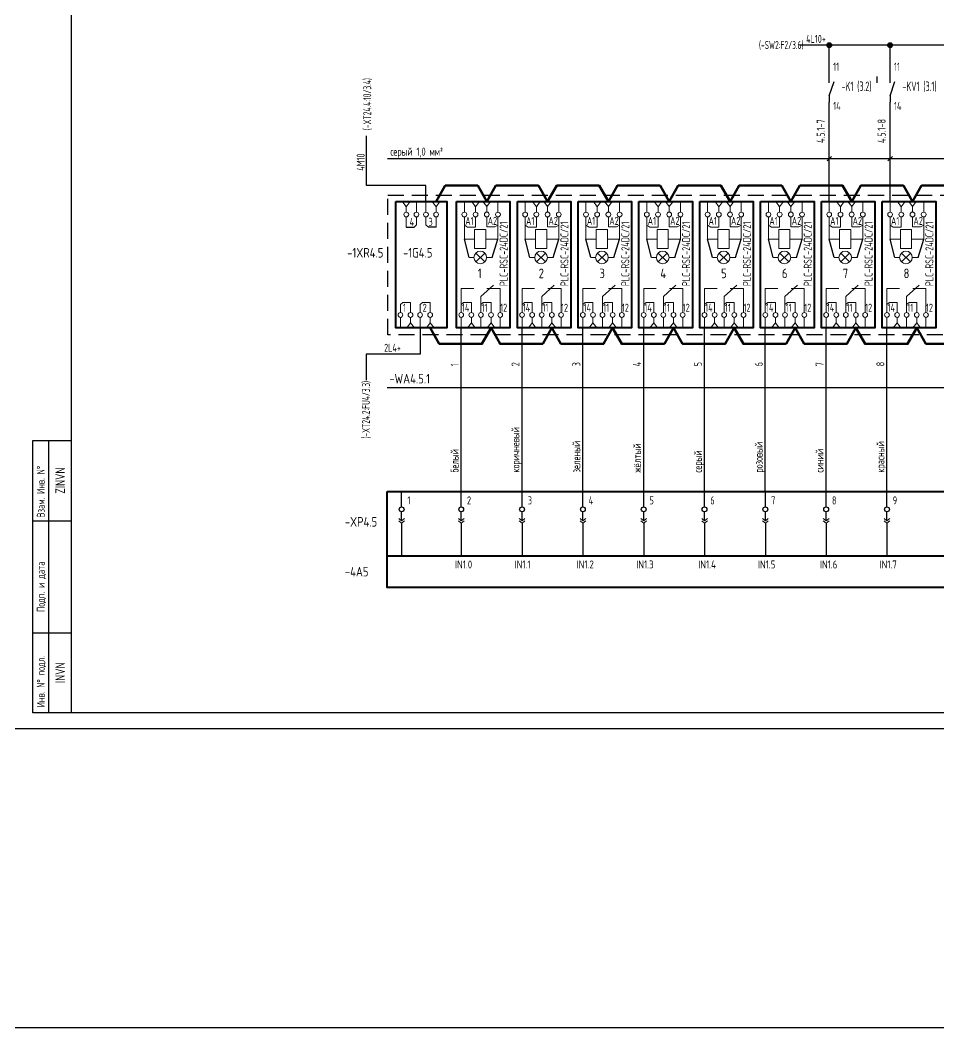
# Model space of a CAD drawing. Header units: millimetres. Extents: x 1235 to 19908, y 833 to 4314.
# Drawn here: x 7824 to 8111, y 1373 to 1687.7 of the extents above; entities that cross this region are included whole.
import ezdxf
from ezdxf.enums import TextEntityAlignment as Align

# ---------------------------------------------------------------- set-up
doc = ezdxf.new("R2010")
doc.units = ezdxf.units.MM
for name, pattern in [('DASHED2', [0.375, 0.25, -0.125]), ('K5LT32768', [0]), ('K5LT_THIN', [0])]:
    doc.linetypes.add(name, pattern=pattern)
doc.layers.add('EPLAN108', color=5, linetype='Continuous', lineweight=30)
doc.layers.add('КИА_МАРКИРОВКА', color=2, linetype='Continuous')
doc.layers.add('КИА_НАКЛЕЙКИ', color=1, linetype='Continuous')
doc.styles.add('GOST-A 3-1', font='', dxfattribs={"height": 3})
doc.styles.add('GOSTA-2.5-1', font='', dxfattribs={"width": 0.9, "height": 2.5})
doc.styles.add('ROMANS0-70', font='romans.shx', dxfattribs={"width": 0.7})
doc.styles.get('GOST-A 3-1').set_extended_font_data('GOST type A')
doc.styles.get('GOSTA-2.5-1').set_extended_font_data('GOST Type AU')

# ---------------------------------------------------------------- blocks, each defined once
blk = doc.blocks.new('A$C66DD7B38')
for p, q in [((4.5, 25.21), (4.5, 30)), ((23.13, 25.21), (23.13, 30)), ((42.13, 25.21), (42.13, 30)), ((61.13, 25.21), (61.13, 30)), ((80.13, 25.21), (80.13, 30)), ((99.13, 25.21), (99.13, 30)), ((118.13, 25.21), (118.13, 30)), ((137.13, 25.21), (137.13, 30)), ((156.13, 25.21), (156.13, 30)), ((4.5, 20.89), (4.5, 23.71)), ((23.13, 20.89), (23.13, 23.71)), ((42.13, 20.89), (42.13, 23.71)), ((61.13, 20.89), (61.13, 23.71)), ((80.13, 20.89), (80.13, 23.71)), ((99.13, 20.89), (99.13, 23.71)), ((118.13, 20.89), (118.13, 23.71)), ((137.13, 20.89), (137.13, 23.71)), ((156.13, 20.89), (156.13, 23.71)), ((4.5, 20.14), (4.5, 9.97)), ((23.13, 20.14), (23.13, 9.97)), ((42.13, 20.14), (42.13, 9.97)), ((61.13, 20.14), (61.13, 9.97)), ((80.13, 20.14), (80.13, 9.97)), ((99.13, 20.14), (99.13, 9.97)), ((118.13, 20.14), (118.13, 9.97)), ((137.13, 20.14), (137.13, 9.97)), ((156.13, 20.14), (156.13, 9.97))]:
    blk.add_line(p, q)
at = {"lineweight": 18}
for p, q in [((4.5, 20.89), (3.61, 21.63)), ((4.5, 20.14), (3.61, 20.89)), ((4.5, 20.89), (5.39, 21.63)), ((4.5, 20.14), (5.39, 20.89)), ((23.13, 20.89), (22.24, 21.63)), ((23.13, 20.14), (22.24, 20.89)), ((23.13, 20.89), (24.02, 21.63)), ((23.13, 20.14), (24.02, 20.89)), ((42.13, 20.89), (41.24, 21.63)), ((42.13, 20.14), (41.24, 20.89)), ((42.13, 20.89), (43.02, 21.63)), ((42.13, 20.14), (43.02, 20.89)), ((61.13, 20.89), (60.24, 21.63)), ((61.13, 20.14), (60.24, 20.89)), ((61.13, 20.89), (62.02, 21.63)), ((61.13, 20.14), (62.02, 20.89)), ((80.13, 20.89), (79.24, 21.63)), ((80.13, 20.14), (79.24, 20.89)), ((80.13, 20.89), (81.02, 21.63)), ((80.13, 20.14), (81.02, 20.89)), ((99.13, 20.89), (98.24, 21.63)), ((99.13, 20.14), (98.24, 20.89)), ((99.13, 20.89), (100.02, 21.63)), ((99.13, 20.14), (100.02, 20.89)), ((118.13, 20.89), (117.24, 21.63)), ((118.13, 20.14), (117.24, 20.89)), ((118.13, 20.89), (119.02, 21.63)), ((118.13, 20.14), (119.02, 20.89)), ((137.13, 20.89), (136.24, 21.63)), ((137.13, 20.14), (136.24, 20.89)), ((137.13, 20.89), (138.02, 21.63)), ((137.13, 20.14), (138.02, 20.89)), ((156.13, 20.89), (155.24, 21.63)), ((156.13, 20.14), (155.24, 20.89)), ((156.13, 20.89), (157.02, 21.63)), ((156.13, 20.14), (157.02, 20.89))]:
    blk.add_line(p, q, dxfattribs=at)
at = {"lineweight": 40}
blk.add_line((0, 9.97), (371.67, 9.97), dxfattribs=at)
blk.add_lwpolyline([(0, 30), (371.67, 30), (371.67, 0), (0, 0)], close=True, dxfattribs=at)
for centre in [(4.5, 24.46), (23.13, 24.46), (42.13, 24.46), (61.13, 24.46), (80.13, 24.46), (99.13, 24.46), (118.13, 24.46), (137.13, 24.46), (156.13, 24.46)]:
    blk.add_circle(centre, 0.75)
at = {"style": 'GOSTA-2.5-1', "width": 0.9}
for s, p in [('1', (6.3, 26)), ('2', (24.93, 26)), ('3', (43.93, 26)), ('4', (62.93, 26)), ('5', (81.93, 26)), ('6', (100.93, 26)), ('7', (119.93, 26)), ('8', (138.93, 26)), ('9', (157.93, 26))]:
    blk.add_text(s, height=2.5, dxfattribs=at).set_placement(p)
at = {"style": 'GOSTA-2.5-1'}
for s, p in [('IN1.0', (21.19, 5.98)), ('IN1.1', (39.82, 5.98)), ('IN1.2', (59.19, 5.98)), ('IN1.3', (77.82, 5.98)), ('IN1.4', (97.19, 5.98)), ('IN1.5', (115.82, 5.98)), ('IN1.6', (135.19, 5.98)), ('IN1.7', (153.82, 5.98))]:
    blk.add_text(s, height=2.5, dxfattribs=at).set_placement(p)
blk = doc.blocks.new('A$C2C8C317B')
at = {"color": 0}
for p, q in [((0, 0), (0, 39.44)), ((3.94, 21.99), (2.44, 27.76)), ((11.17, 21.99), (12.94, 27.76))]:
    blk.add_line(p, q, dxfattribs=at)
at = {"linetype": 'K5LT_THIN', "lineweight": 18}
for p, q in [((2.44, 36.15), (2.44, 39.44)), ((5.94, 37.86), (4.75, 39.44)), ((5.94, 37.86), (7.14, 39.44)), ((5.94, 36.15), (5.94, 37.86)), ((9.44, 37.88), (8.25, 39.45)), ((9.44, 37.88), (10.64, 39.45)), ((9.44, 36.17), (9.44, 37.88)), ((12.94, 36.15), (12.94, 39.44)), ((2.44, 34.65), (2.44, 27.76)), ((5.94, 34.65), (5.94, 31.48)), ((9.44, 34.67), (9.44, 31.52)), ((12.94, 34.65), (12.94, 27.76)), ((3.42, 31.48), (2.44, 32.07)), ((9.44, 31.52), (11.97, 31.52)), ((11.97, 31.52), (12.94, 32.12)), ((5.94, 31.48), (3.42, 31.48)), ((9.16, 30.76), (5.66, 30.76)), ((5.66, 30.76), (5.66, 24.76)), ((9.16, 24.76), (9.16, 30.76)), ((5.66, 27.76), (2.44, 27.76)), ((9.16, 27.76), (12.94, 27.76)), ((5.66, 24.76), (9.16, 24.76)), ((7.61, 9.79), (11.52, 13.36)), ((1.46, 4.79), (1.46, 12.35)), ((5.38, 12.35), (1.46, 12.35)), ((7.61, 4.79), (7.61, 9.79)), ((13.65, 12.35), (9.5, 12.35)), ((13.65, 12.35), (13.65, 4.79)), ((2.22, 7.93), (1.46, 7.29)), ((4.63, 7.93), (2.22, 7.93)), ((4.63, 4.79), (4.63, 7.93)), ((8.36, 7.93), (7.61, 7.29)), ((10.77, 7.93), (8.36, 7.93)), ((10.77, 4.79), (10.77, 7.93)), ((1.46, 3.29), (1.46, 0)), ((4.63, 3.29), (4.63, 1.58)), ((7.61, 3.29), (7.61, 0)), ((10.77, 3.29), (10.77, 1.58)), ((13.65, 3.29), (13.65, 0)), ((4.63, 1.58), (3.43, 0)), ((4.63, 1.58), (5.82, 0)), ((10.77, 1.58), (9.58, 0)), ((10.77, 1.58), (11.97, 0))]:
    blk.add_line(p, q, dxfattribs=at)
at = {"color": 0, "lineweight": 20}
for p, q in [((6.01, 23.39), (8.81, 20.59)), ((8.81, 23.39), (6.01, 20.59)), ((5.43, 21.99), (3.94, 21.99)), ((9.39, 21.99), (11.17, 21.99))]:
    blk.add_line(p, q, dxfattribs=at)
at = {"lineweight": 40}
blk.add_lwpolyline([(0, 39.44), (16.69, 39.44), (16.69, 0), (0, 0)], close=True, dxfattribs=at)
at = {"color": 0, "lineweight": 20}
blk.add_circle((7.41, 21.99), 1.98, dxfattribs=at)
at = {"linetype": 'K5LT32768', "lineweight": 18}
for centre, start, end in [((2.44, 35.4), 0, 180), ((2.44, 35.4), 180, 0), ((5.94, 35.4), 0, 180), ((5.94, 35.4), 180, 0), ((9.44, 35.42), 0, 180), ((9.44, 35.42), 180, 0), ((12.94, 35.4), 0, 180), ((12.94, 35.4), 180, 0), ((1.46, 4.04), 0, 180), ((1.46, 4.04), 180, 0), ((4.63, 4.04), 0, 180), ((4.63, 4.04), 180, 0), ((7.61, 4.04), 0, 180), ((7.61, 4.04), 180, 0), ((10.77, 4.04), 0, 180), ((10.77, 4.04), 180, 0), ((13.65, 4.04), 0, 180), ((13.65, 4.04), 180, 0)]:
    blk.add_arc(centre, 0.75, start, end, dxfattribs=at)
at = {"style": 'GOSTA-2.5-1', "width": 0.8}
for s, p in [('A1', (2.73, 32.17)), ('A2', (9.73, 32.19)), ('14', (1.68, 5.05)), ('11', (7.82, 5.05)), ('12', (13.64, 5.05))]:
    blk.add_text(s, height=2.5, dxfattribs=at).set_placement(p)
blk.add_text('PLC-RSC-24DC/21', height=2.5, rotation=90, dxfattribs=at).set_placement((15.97, 13.05))
blk = doc.blocks.new('A$C27D72B89')
at = {"linetype": 'K5LT_THIN', "lineweight": 18}
for p, q in [((3.3, 37.86), (2.11, 39.44)), ((3.3, 37.86), (4.5, 39.44)), ((3.3, 36.15), (3.3, 37.86)), ((6.47, 36.15), (6.47, 39.44)), ((9.44, 36.15), (9.44, 39.44)), ((12.61, 37.86), (11.41, 39.44)), ((12.61, 37.86), (13.8, 39.44)), ((12.61, 36.15), (12.61, 37.86)), ((3.3, 34.65), (3.3, 31.51)), ((6.47, 34.65), (6.47, 32.15)), ((9.44, 34.65), (9.44, 32.15)), ((12.61, 34.65), (12.61, 31.51)), ((5.71, 31.51), (6.47, 32.15)), ((10.2, 31.51), (9.44, 32.15)), ((2.22, 7.93), (1.47, 7.29)), ((1.47, 4.79), (1.47, 7.29)), ((4.63, 7.93), (2.22, 7.93)), ((4.63, 4.79), (4.63, 7.93)), ((8.36, 7.93), (7.61, 7.29)), ((7.61, 4.79), (7.61, 7.29)), ((10.77, 7.93), (8.36, 7.93)), ((10.77, 4.79), (10.77, 7.93)), ((1.47, 3.29), (1.47, 0)), ((4.63, 3.29), (4.63, 1.58)), ((7.61, 3.29), (7.61, 0)), ((10.77, 3.29), (10.77, 1.58)), ((4.63, 1.58), (3.44, 0)), ((4.63, 1.58), (5.83, 0)), ((10.77, 1.58), (9.58, 0)), ((10.77, 1.58), (11.97, 0))]:
    blk.add_line(p, q, dxfattribs=at)
at = {"color": 0}
for p, q in [((3.3, 31.51), (5.71, 31.51)), ((12.61, 31.51), (10.2, 31.51))]:
    blk.add_line(p, q, dxfattribs=at)
at = {"lineweight": 40}
blk.add_lwpolyline([(0, 39.44), (16, 39.44), (16, 0), (0, 0)], close=True, dxfattribs=at)
at = {"linetype": 'K5LT32768', "lineweight": 18}
for centre, start, end in [((3.3, 35.4), 0, 180), ((3.3, 35.4), 180, 0), ((6.47, 35.4), 0, 180), ((6.47, 35.4), 180, 0), ((9.44, 35.4), 0, 180), ((9.44, 35.4), 180, 0), ((12.61, 35.4), 0, 180), ((12.61, 35.4), 180, 0), ((1.47, 4.04), 0, 180), ((1.47, 4.04), 180, 0), ((4.63, 4.04), 0, 180), ((4.63, 4.04), 180, 0), ((7.61, 4.04), 0, 180), ((7.61, 4.04), 180, 0), ((10.77, 4.04), 0, 180), ((10.77, 4.04), 180, 0)]:
    blk.add_arc(centre, 0.75, start, end, dxfattribs=at)
at = {"style": 'GOSTA-2.5-1', "width": 0.8}
for s, p in [('4', (4.36, 31.88)), ('3', (10.26, 31.89)), ('1', (2.28, 5.05)), ('2', (8.42, 5.05))]:
    blk.add_text(s, height=2.5, dxfattribs=at).set_placement(p)
blk = doc.blocks.new('A$C2EC3666A')
h = blk.add_hatch(color=7)
h.dxf.hatch_style = 1
edge = h.paths.add_edge_path()
edge.add_arc((0, 0), 0.75, 0, 360)
at = {"color": 0}
blk.add_circle((0, 0), 0.75, dxfattribs=at)

msp = doc.modelspace()

# ---------------------------------------------------------------- linework, layer by layer
for p, q in [((7840, 1471.39), (7840, 1881.39)), ((7828, 1471.39), (7828, 1556.39)), ((7828, 1556.39), (7840, 1556.39)), ((7833, 1471.39), (7833, 1556.39)), ((7828, 1531.39), (7840, 1531.39)), ((7828, 1496.39), (7840, 1496.39)), ((7833, 1496.39), (7840, 1496.39)), ((7840, 1471.39), (7828, 1471.39)), ((8409, 1471.39), (7840, 1471.39)), ((8414, 1466.39), (7820, 1466.39))]:
    msp.add_line(p, q)
at = {"color": 1}
for p, q in [((8095.77, 1679.92), (8067.51, 1679.92)), ((8076.77, 1670.12), (8076.77, 1679.92)), ((8095.77, 1670.12), (8095.77, 1679.92)), ((8150.55, 1679.92), (8095.77, 1679.92)), ((7932.12, 1583.43), (7932.12, 1575.26))]:
    msp.add_line(p, q, dxfattribs=at)
at = {"lineweight": 25}
for p, q in [((8076.77, 1668.12), (8076.77, 1670.12)), ((8076.77, 1664.12), (8078.27, 1668.62)), ((8091.72, 1668.12), (8091.72, 1670.12)), ((8095.77, 1668.12), (8095.77, 1670.12)), ((8095.77, 1664.12), (8097.27, 1668.62)), ((8076.77, 1664.12), (8076.77, 1662.12)), ((8095.77, 1664.12), (8095.77, 1662.12))]:
    msp.add_line(p, q, dxfattribs=at)
at = {"color": 252}
for p, q in [((8076.77, 1631.05), (8076.77, 1662.12)), ((8095.77, 1631.05), (8095.77, 1662.12))]:
    msp.add_line(p, q, dxfattribs=at)
at = {"color": 4}
for p, q in [((7932.17, 1636.05), (7932.17, 1651.62)), ((7950.77, 1636.05), (7932.17, 1636.05)), ((7950.77, 1631.05), (7950.77, 1636.05))]:
    msp.add_line(p, q, dxfattribs=at)
at = {"color": 0}
for p, q in [((8285.91, 1644.45), (7938.74, 1644.45)), ((8076.07, 1643.75), (8077.48, 1645.16)), ((8095.07, 1643.75), (8096.48, 1645.16)), ((7961.79, 1540.48), (7961.79, 1591.61)), ((7980.79, 1540.48), (7980.79, 1591.61)), ((7999.79, 1540.48), (7999.79, 1591.61)), ((8018.79, 1540.48), (8018.79, 1591.61)), ((8037.79, 1540.48), (8037.79, 1591.61)), ((8056.79, 1540.48), (8056.79, 1591.61)), ((8075.79, 1540.48), (8075.79, 1591.61)), ((8094.79, 1540.48), (8094.79, 1591.61)), ((7938.67, 1572.98), (8286.14, 1572.98))]:
    msp.add_line(p, q, dxfattribs=at)
at = {"color": 4, "lineweight": 50}
for points in [[(7969.77, 1631.05), (7966.93, 1636.05), (7956.78, 1636.05), (7953.94, 1631.05)], [(7988.77, 1631.05), (7985.93, 1636.05), (7972.61, 1636.05), (7969.77, 1631.05)], [(8007.77, 1631.05), (8004.93, 1636.05), (7991.61, 1636.05), (7988.77, 1631.05)], [(8026.77, 1631.05), (8023.93, 1636.05), (8010.61, 1636.05), (8007.77, 1631.05)], [(8045.77, 1631.05), (8042.93, 1636.05), (8029.61, 1636.05), (8026.77, 1631.05)], [(8064.77, 1631.05), (8061.93, 1636.05), (8048.61, 1636.05), (8045.77, 1631.05)], [(8083.77, 1631.05), (8080.93, 1636.05), (8067.61, 1636.05), (8064.77, 1631.05)], [(8102.77, 1631.05), (8099.93, 1636.05), (8086.61, 1636.05), (8083.77, 1631.05)], [(8157.55, 1631.05), (8154.72, 1636.05), (8105.61, 1636.05), (8102.77, 1631.05)]]:
    msp.add_lwpolyline(points, dxfattribs=at)
at = {"color": 0, "linetype": 'DASHED2', "ltscale": 20}
msp.add_lwpolyline([(7938.87, 1633.08), (8299.7, 1633.08), (8299.7, 1589.45), (7938.87, 1589.45)], close=True, dxfattribs=at)
at = {"color": 1}
msp.add_lwpolyline([(7948.94, 1591.61), (7948.94, 1583.43), (7932.12, 1583.43)], dxfattribs=at)
at = {"color": 1, "lineweight": 50}
for points in [[(7971.1, 1591.61), (7968.26, 1586.61), (7954.94, 1586.61), (7952.1, 1591.61)], [(7990.1, 1591.61), (7987.26, 1586.61), (7973.94, 1586.61), (7971.1, 1591.61)], [(8009.1, 1591.61), (8006.26, 1586.61), (7992.94, 1586.61), (7990.1, 1591.61)], [(8028.1, 1591.61), (8025.26, 1586.61), (8011.94, 1586.61), (8009.1, 1591.61)], [(8047.1, 1591.61), (8044.26, 1586.61), (8030.94, 1586.61), (8028.1, 1591.61)], [(8066.1, 1591.61), (8063.26, 1586.61), (8049.94, 1586.61), (8047.1, 1591.61)], [(8085.1, 1591.61), (8082.26, 1586.61), (8068.94, 1586.61), (8066.1, 1591.61)], [(8104.1, 1591.61), (8101.26, 1586.61), (8087.94, 1586.61), (8085.1, 1591.61)], [(8158.89, 1591.61), (8156.05, 1586.61), (8106.94, 1586.61), (8104.1, 1591.61)]]:
    msp.add_lwpolyline(points, dxfattribs=at)
at = {"layer": 'EPLAN108', "color": 2}
msp.add_lwpolyline([(1235.43, 2532.19), (19799.49, 2532.19), (19799.49, 1372.97), (1235.43, 1372.97)], close=True, dxfattribs=at)

# ---------------------------------------------------------------- block references
at = {"color": 0}
for name, p in [('A$C2EC3666A', (8076.77, 1679.92)), ('A$C2EC3666A', (8095.77, 1679.92)), ('A$C27D72B89', (7941.33, 1591.61)), ('A$C2C8C317B', (7960.33, 1591.61)), ('A$C2C8C317B', (7979.33, 1591.61)), ('A$C2C8C317B', (7998.33, 1591.61)), ('A$C2C8C317B', (8017.33, 1591.61)), ('A$C2C8C317B', (8036.33, 1591.61)), ('A$C2C8C317B', (8055.33, 1591.61)), ('A$C2C8C317B', (8074.33, 1591.61)), ('A$C2C8C317B', (8093.33, 1591.61)), ('A$C66DD7B38', (7938.67, 1510.48))]:
    msp.add_blockref(name, p, dxfattribs=at)

# ---------------------------------------------------------------- texts
at = {"style": 'GOSTA-2.5-1'}
for s, width, p in [('(-SW2:F2/3.6)', 0.7, (8054.8, 1678.73)), ('11', 0.9, (8077.99, 1671.94)), ('11', 0.9, (8096.99, 1671.94)), ('14', 0.9, (8077.99, 1659.69)), ('14', 0.9, (8096.99, 1659.69)), ('серый 1,0 мм²', 0.9, (7939.68, 1645.41))]:
    msp.add_text(s, height=2.5, dxfattribs=dict(at, width=width)).set_placement(p)
at = {"color": 7, "style": 'GOST-A 3-1', "width": 0.7}
for s, p in [('-K1 (3.2)', (8080.61, 1665.57)), ('-KV1 (3.1)', (8099.61, 1665.57))]:
    msp.add_text(s, height=3, dxfattribs=at).set_placement(p)
at = {"style": 'GOSTA-2.5-1'}
for s, width, p in [('(-XT24.4:10/3.4)', 0.7, (7933.67, 1653.35)), ('1', 0.9, (7960.99, 1579.6)), ('2', 0.9, (7979.99, 1579.6)), ('3', 0.9, (7998.99, 1579.6)), ('4', 0.9, (8017.99, 1579.6)), ('5', 0.9, (8036.99, 1579.6)), ('6', 0.9, (8055.99, 1579.6)), ('7', 0.9, (8074.99, 1579.6)), ('8', 0.9, (8093.99, 1579.6)), ('(-XT24.2:FU4/3.3)', 0.7, (7933.26, 1557.01)), ('коричневый', 0.9, (7979.99, 1546.43)), ('зеленый', 0.9, (7998.99, 1546.43)), ('жёлтый', 0.9, (8017.99, 1546.43)), ('розовый', 0.9, (8055.99, 1546.43)), ('красный', 0.9, (8093.99, 1546.43)), ('белый', 0.9, (7960.99, 1546.43)), ('серый', 0.9, (8036.99, 1546.43)), ('синий', 0.9, (8074.99, 1546.43))]:
    msp.add_text(s, height=2.5, rotation=90, dxfattribs=dict(at, width=width)).set_placement(p)
at = {"style": 'GOST-A 3-1'}
for s, p in [('1', (7966.98, 1607.14)), ('2', (7985.98, 1607.14)), ('3', (8004.98, 1607.14)), ('4', (8023.98, 1607.14)), ('5', (8042.98, 1607.14)), ('6', (8061.98, 1607.14)), ('7', (8080.98, 1607.14)), ('8', (8099.98, 1607.14)), ('-XP4.5', (7925.44, 1529.54))]:
    msp.add_text(s, height=3, dxfattribs=at).set_placement(p)
at = {"style": 'ROMANS0-70', "width": 0.7}
for s, p in [('Взам. Инв. N%%d', (7832.46, 1532.39)), ('Подп. и дата', (7832.46, 1502.86)), ('Инв. N%%d подл.', (7832.46, 1473.09))]:
    msp.add_text(s, height=2.5, rotation=90, dxfattribs=at).set_placement(p, align=Align.BOTTOM_LEFT)
at = {"style": 'ROMANS0-70', "width": 0.7, "flags": 12}
for tag, p in [('ZINVN', (7836.5, 1543.89)), ('INVN', (7836.5, 1483.89))]:
    msp.add_attdef(tag, text='', height=3, rotation=90, dxfattribs=at).set_placement(p, align=Align.MIDDLE_CENTER)
at = {"layer": 'КИА_МАРКИРОВКА', "style": 'GOSTA-2.5-1', "width": 0.8}
for s, p in [('4L10+', (8069.54, 1680.63)), ('2L4+', (7937.7, 1584.14))]:
    msp.add_text(s, height=2.5, dxfattribs=at).set_placement(p)
at = {"layer": 'КИА_МАРКИРОВКА', "style": 'GOSTA-2.5-1'}
for s, width, p in [('4.5.1-7', 0.9, (8075.37, 1649.36)), ('4.5.1-8', 0.9, (8094.37, 1649.36)), ('4M10', 0.8, (7931.65, 1640.69))]:
    msp.add_text(s, height=2.5, rotation=90, dxfattribs=dict(at, width=width)).set_placement(p)
at = {"layer": 'КИА_МАРКИРОВКА', "style": 'GOST-A 3-1'}
for s, p in [('-WA4.5.1', (7939.31, 1574.24)), ('-4A5', (7925.44, 1513.96))]:
    msp.add_text(s, height=3, dxfattribs=at).set_placement(p)
at = {"layer": 'КИА_НАКЛЕЙКИ', "style": 'GOST-A 3-1'}
for s, p in [('-1XR4.5', (7926.16, 1613.58)), ('-1G4.5', (7943.6, 1613.58))]:
    msp.add_text(s, height=3, dxfattribs=at).set_placement(p)

doc.saveas('drawing.dxf')
